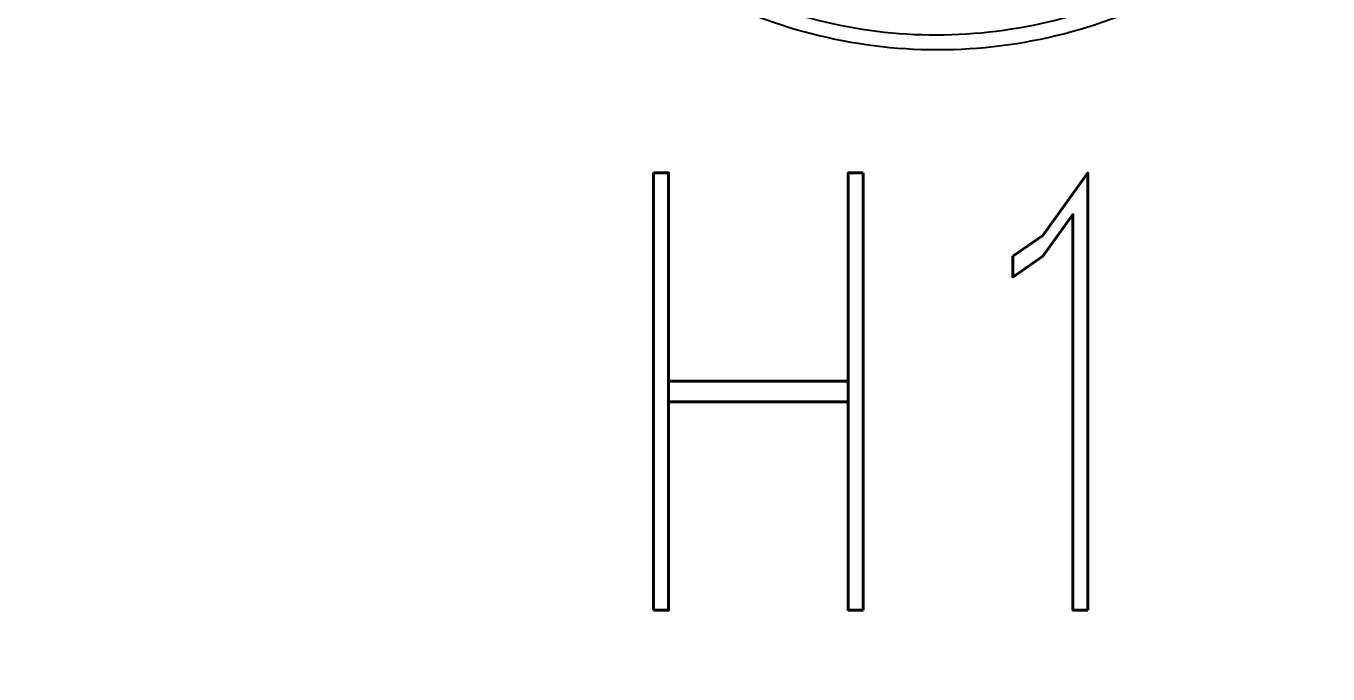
# Model space of a CAD drawing. Extents: x 4438 to 384502, y -178203 to -21188.
# Drawn here: x 374394.5 to 374484.3, y -176976.2 to -176931.5 of the extents above; entities that cross this region are included whole.
import ezdxf

# ---------------------------------------------------------------- set-up
doc = ezdxf.new("R2010")
doc.units = 0
doc.header["$LTSCALE"] = 8
doc.header["$MEASUREMENT"] = 0
doc.layers.get('0').update_dxf_attribs({"linetype": 'CONTINUOUS'})
doc.layers.get('DEFPOINTS').update_dxf_attribs({"linetype": 'CONTINUOUS'})
doc.layers.add('PL', color=5, linetype='CONTINUOUS')
doc.styles.add('DFT', font='simplex', dxfattribs={"width": 0.67, "bigfont": 'dft'})
doc.styles.add('数字与字母', font='romand.shx', dxfattribs={"width": 0.8})
doc.dimstyles.new('INTE$0', dxfattribs={"dimscale": 5, "dimtxt": 4, "dimasz": 3, "dimexe": 3, "dimexo": 0, "dimgap": 1, "dimtad": 1, "dimdec": 3, "dimdsep": 46, "dimtxsty": 'DFT', "dimcen": 0, "dimclrd": 3, "dimclre": 3, "dimclrt": 6, "dimadec": 0, "dimazin": 0, "dimtfac": 1, "dimtdec": 3, "dimtix": 1, "dimtmove": 1, "dimatfit": 0, "dimfxl": 0, "dimtolj": 1, "dimtzin": 0, "dimarcsym": 0})

# ---------------------------------------------------------------- blocks, each defined once
blk = doc.blocks.new('*D54')
at = {"color": 3, "lineweight": -2}
for p, q in [((374508.814, -176709.639), (374226.013, -176709.639)), ((374241.013, -176739.639), (374241.013, -177116.78)), ((374531.99, -177146.78), (374226.013, -177146.78))]:
    blk.add_line(p, q, dxfattribs=at)
at = {"color": 3}
for points in [[(374246.013, -176739.639), (374236.013, -176739.639), (374241.013, -176709.639)], [(374236.013, -177116.78), (374246.013, -177116.78), (374241.013, -177146.78)]]:
    blk.add_solid(points, dxfattribs=at)
at = {"layer": 'DEFPOINTS', "color": 0}
for p in [(374508.814, -176709.639), (374241.013, -177146.78), (374531.99, -177146.78)]:
    blk.add_point(p, dxfattribs=at)
at = {"color": 6, "insert": (374201.727, -176928.21), "char_height": 45, "attachment_point": 5, "rotation": 90, "style": 'DFT'}
blk.add_mtext('\\A1;30.51"', dxfattribs=at)
blk = doc.blocks.new('*D55')
at = {"color": 3, "lineweight": -2}
for p, q in [((374336.405, -176934.031), (374336.405, -177259.173)), ((374719.272, -176936.172), (374719.272, -177259.173)), ((374366.405, -177244.173), (374689.272, -177244.173))]:
    blk.add_line(p, q, dxfattribs=at)
at = {"color": 3}
for points in [[(374366.405, -177239.173), (374366.405, -177249.173), (374336.405, -177244.173)], [(374689.272, -177249.173), (374689.272, -177239.173), (374719.272, -177244.173)]]:
    blk.add_solid(points, dxfattribs=at)
at = {"layer": 'DEFPOINTS', "color": 0}
for p in [(374336.405, -176934.031), (374719.272, -176936.172), (374719.272, -177244.173)]:
    blk.add_point(p, dxfattribs=at)
at = {"color": 6, "insert": (374527.838, -177204.887), "char_height": 45, "attachment_point": 5, "style": 'DFT'}
blk.add_mtext('\\A1;26.77"', dxfattribs=at)

msp = doc.modelspace()

# ---------------------------------------------------------------- linework, layer by layer
at = {"layer": 'PL', "color": 7, "ltscale": 0.5}
for centre, radius, start, end in [((374527.882, -176928.377), 162.698, 126.28314, 217.56439), ((374527.882, -176928.377), 153.659, 126.18886, 242.37902), ((374527.985, -176928.509), 145.355, 175.36039, 214.6502)]:
    msp.add_arc(centre, radius, start, end, dxfattribs=at)
for points, knots in [([(374436.394, -176926.11), (374438.726, -176927.874), (374443.857, -176930.825), (374452.398, -176933.175), (374461.267, -176933.313), (374472.741, -176930.563), (374485.282, -176921.827), (374490.752, -176910.84), (374492.023, -176905.108)], [0, 0, 0, 0, 0.124918, 0.249698, 0.374558, 0.499678, 0.74919, 1, 1, 1, 1]), ([(374438.788, -176926.631), (374443.349, -176929.61), (374454.132, -176933.383), (374470.96, -176930.736), (374484.715, -176920.596), (374489.772, -176910.26), (374490.967, -176904.873)], [0, 0, 0, 0, 0.248601, 0.497656, 0.748216, 1, 1, 1, 1])]:
    msp.add_open_spline(points, degree=3, knots=knots, dxfattribs=at)

# ---------------------------------------------------------------- texts
at = {"layer": 'PL', "color": 7, "ltscale": 0.5, "style": '数字与字母', "width": 0.8}
msp.add_text('H1', height=30.1293, dxfattribs=at).set_placement((374433.658, -176971.785))

# ---------------------------------------------------------------- dimensions: what is measured, and where the dimension line sits
at = {"color": 1}
dim = msp.add_linear_dim(base=(374241.013, -177146.78), p1=(374508.814, -176709.639), p2=(374531.99, -177146.78), angle=90, text='30.51"', dimstyle='INTE$0', override={"dimtxt": 9, "dimasz": 6, "dimgap": 2.5, "dimdec": 2, "dimtdec": 2}, dxfattribs=at)
dim.commit()
dim.dimension.update_dxf_attribs({"geometry": '*D54', "text_midpoint": (374201.727, -176928.21)})
dim = msp.add_linear_dim(base=(374719.272, -177244.173), p1=(374336.405, -176934.031), p2=(374719.272, -176936.172), text='26.77"', dimstyle='INTE$0', override={"dimtxt": 9, "dimasz": 6, "dimgap": 2.5, "dimdec": 2, "dimtdec": 2}, dxfattribs=at)
dim.commit()
dim.dimension.update_dxf_attribs({"geometry": '*D55', "text_midpoint": (374527.838, -177204.887)})

doc.saveas('drawing.dxf')
